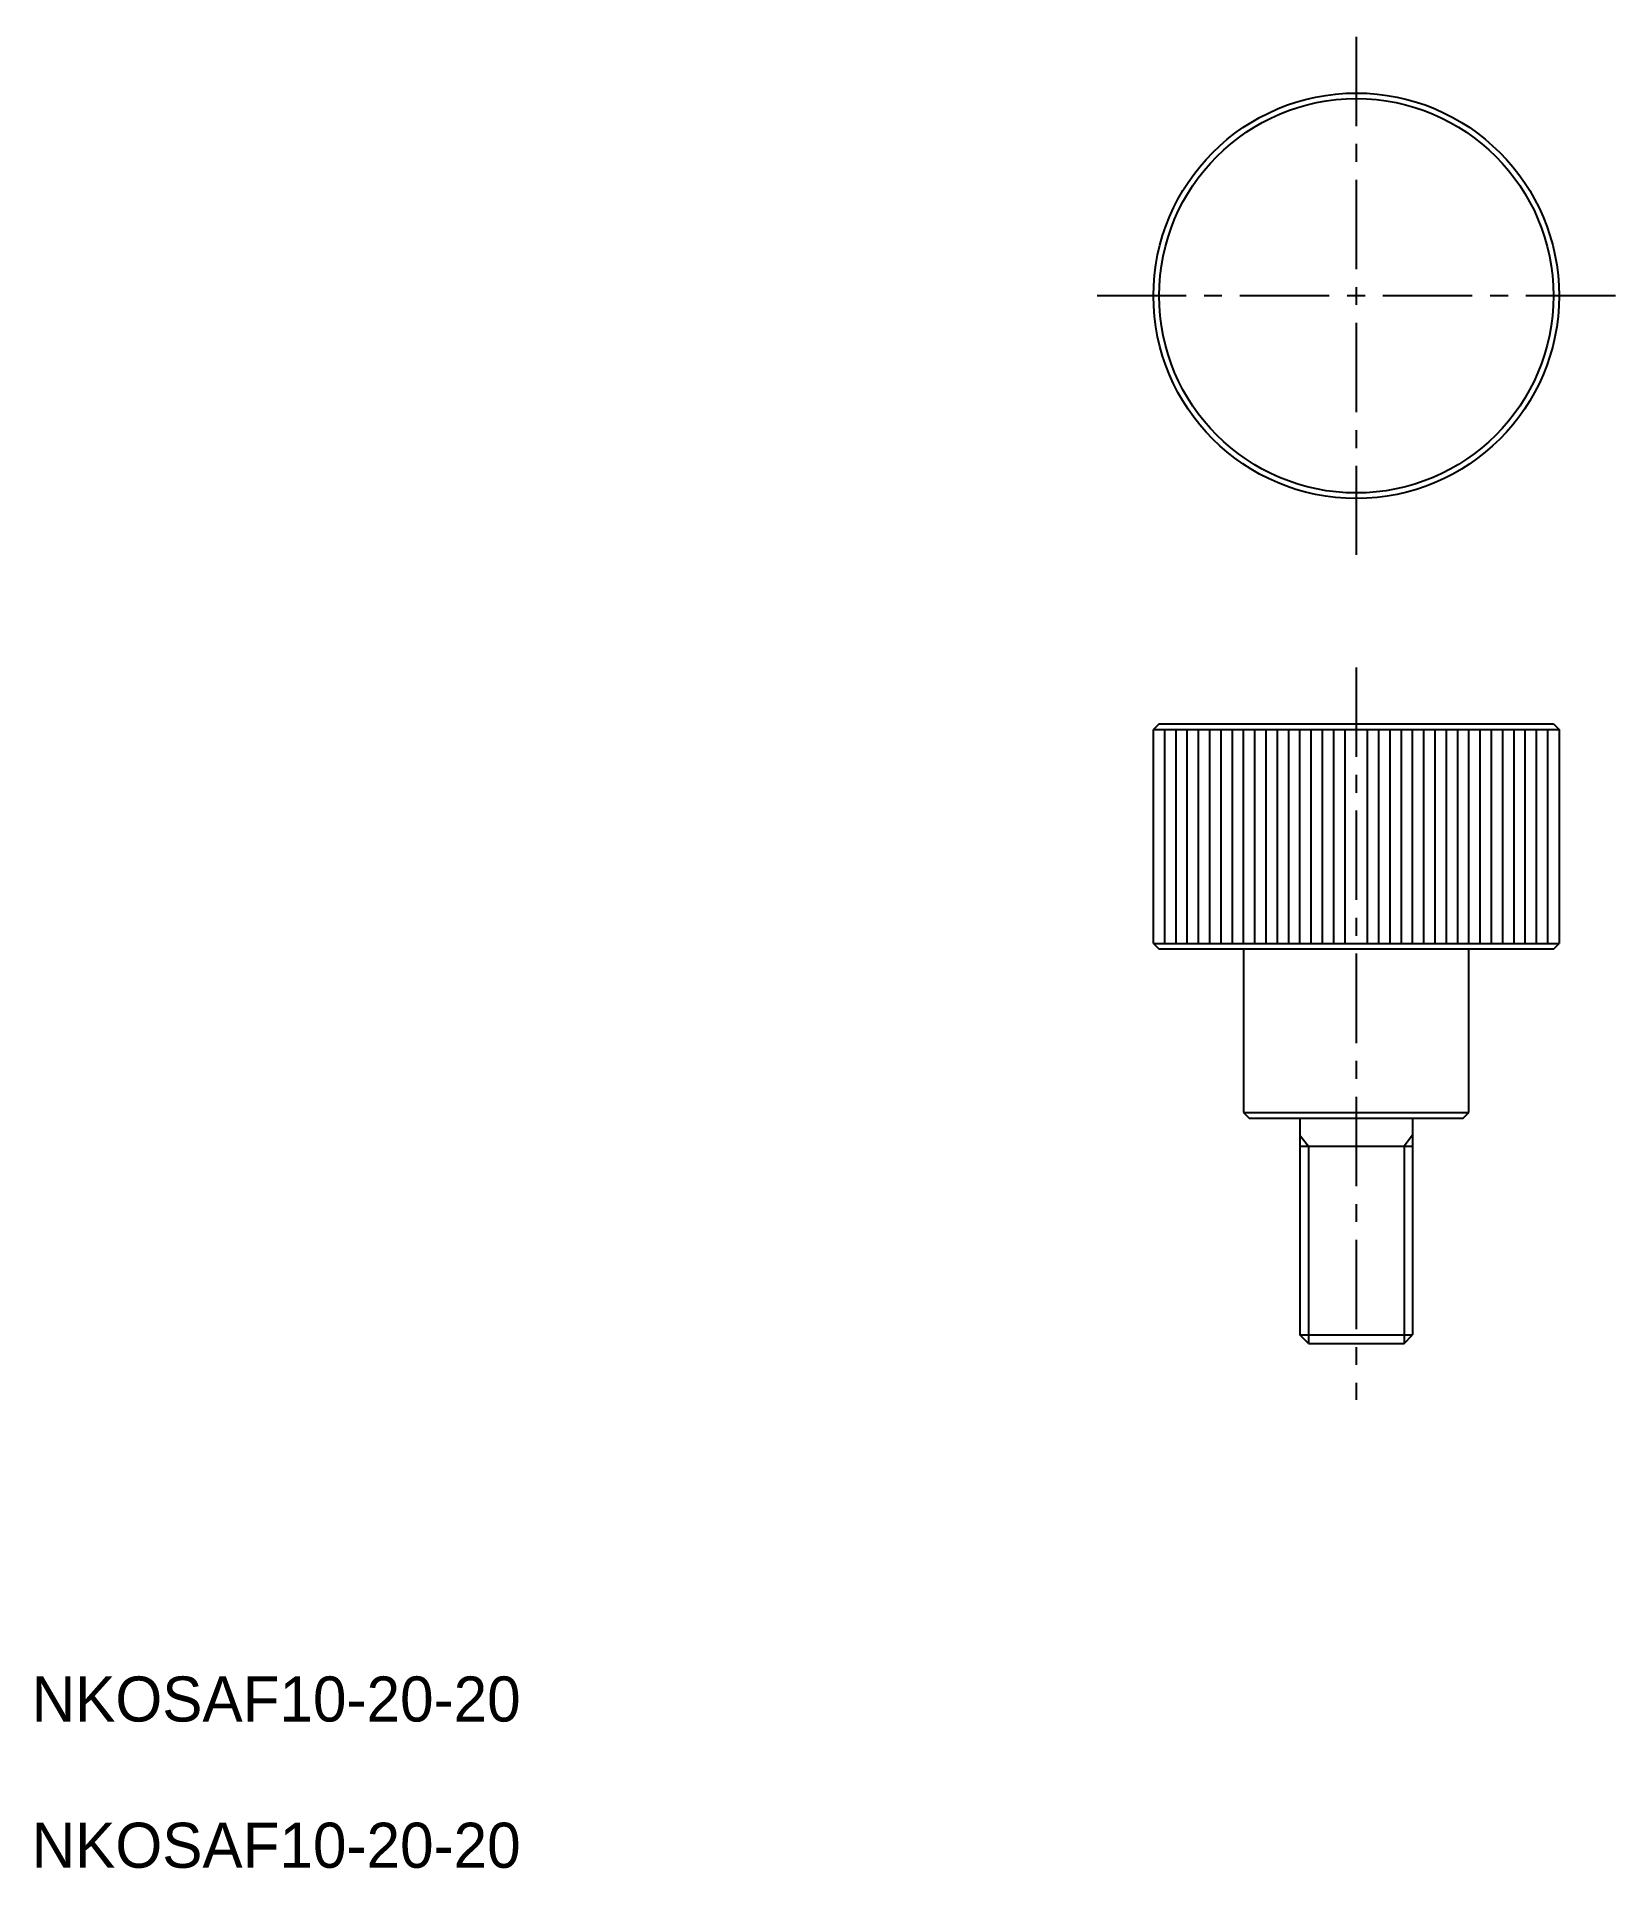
# Model space of a CAD drawing. Extents: x 31 to 171, y 19 to 181.
import ezdxf

# ---------------------------------------------------------------- set-up
doc = ezdxf.new("R2010")
doc.units = 0
doc.header["$LTSCALE"] = 0.25
doc.linetypes.add('CENTER', pattern=[50.8, 31.75, -6.35, 6.35, -6.35])
doc.layers.get('0').update_dxf_attribs({"linetype": 'CONTINUOUS'})
doc.layers.add('CENTER', color=1, linetype='CENTER')

msp = doc.modelspace()

# ---------------------------------------------------------------- linework, layer by layer
at = {"linetype": 'CONTINUOUS'}
for p, q in [((130.53, 120.5), (130.03, 120)), ((130.53, 120.5), (165.53, 120.5)), ((165.53, 120.5), (166.03, 120)), ((130.03, 120), (166.03, 120)), ((130.03, 101), (130.03, 120)), ((131.03, 101), (131.03, 120)), ((132.03, 101), (132.03, 120)), ((133.03, 101), (133.03, 120)), ((134.03, 101), (134.03, 120)), ((135.03, 101), (135.03, 120)), ((136.03, 101), (136.03, 120)), ((137.03, 101), (137.03, 120)), ((138.03, 101), (138.03, 120)), ((139.03, 101), (139.03, 120)), ((140.03, 101), (140.03, 120)), ((141.03, 101), (141.03, 120)), ((142.03, 101), (142.03, 120)), ((143.03, 101), (143.03, 120)), ((144.03, 101), (144.03, 120)), ((145.03, 101), (145.03, 120)), ((146.03, 101), (146.03, 120)), ((147.03, 101), (147.03, 120)), ((149.03, 101), (149.03, 120)), ((150.03, 101), (150.03, 120)), ((151.03, 101), (151.03, 120)), ((152.03, 101), (152.03, 120)), ((153.03, 101), (153.03, 120)), ((154.03, 101), (154.03, 120)), ((155.03, 101), (155.03, 120)), ((156.03, 101), (156.03, 120)), ((157.03, 101), (157.03, 120)), ((158.03, 101), (158.03, 120)), ((159.03, 101), (159.03, 120)), ((160.03, 101), (160.03, 120)), ((161.03, 101), (161.03, 120)), ((162.03, 101), (162.03, 120)), ((163.03, 101), (163.03, 120)), ((164.03, 101), (164.03, 120)), ((165.03, 101), (165.03, 120)), ((166.03, 120), (166.03, 101)), ((130.03, 101), (166.03, 101)), ((130.03, 101), (130.53, 100.5)), ((165.53, 100.5), (166.03, 101)), ((165.53, 100.5), (130.53, 100.5)), ((138.03, 100.5), (138.03, 86)), ((158.03, 86), (158.03, 100.5)), ((138.03, 86), (158.03, 86)), ((138.03, 86), (138.53, 85.5)), ((138.53, 85.5), (157.53, 85.5)), ((143.03, 85.5), (143.03, 66.25)), ((153.03, 85.5), (153.03, 66.25)), ((157.53, 85.5), (158.03, 86)), ((143.03, 83), (153.03, 83)), ((143.03, 83), (153.03, 83)), ((143.03, 66.25), (153.03, 66.25)), ((143.78, 65.5), (143.03, 66.25)), ((143.78, 65.5), (152.28, 65.5)), ((152.28, 65.5), (153.03, 66.25))]:
    msp.add_line(p, q, dxfattribs=at)
at = {"color": 3, "linetype": 'CONTINUOUS'}
for p, q in [((143.03, 84), (143.78, 83)), ((143.78, 83), (143.78, 65.5)), ((153.03, 84), (152.28, 83)), ((152.28, 83), (152.28, 65.5))]:
    msp.add_line(p, q, dxfattribs=at)
for p, q in [((152.65, 83.5), (152.65, 83.5)), ((152.84, 83.75), (152.84, 83.75))]:
    msp.add_line(p, q)
at = {"linetype": 'CONTINUOUS'}
for radius in [18, 17.5]:
    msp.add_circle((148.03, 158.49), radius, dxfattribs=at)
at = {"layer": 'CENTER', "color": 1, "linetype": 'CENTER'}
for p, q in [((148.03, 181.49), (148.03, 135.49)), ((171.03, 158.49), (125.03, 158.49)), ((148.03, 125.5), (148.03, 60.5))]:
    msp.add_line(p, q, dxfattribs=at)

# ---------------------------------------------------------------- texts
for p in [(30.45, 31.94), (30.45, 18.96)]:
    msp.add_text('NKOSAF10-20-20', height=4).set_placement(p)

doc.saveas('drawing.dxf')
